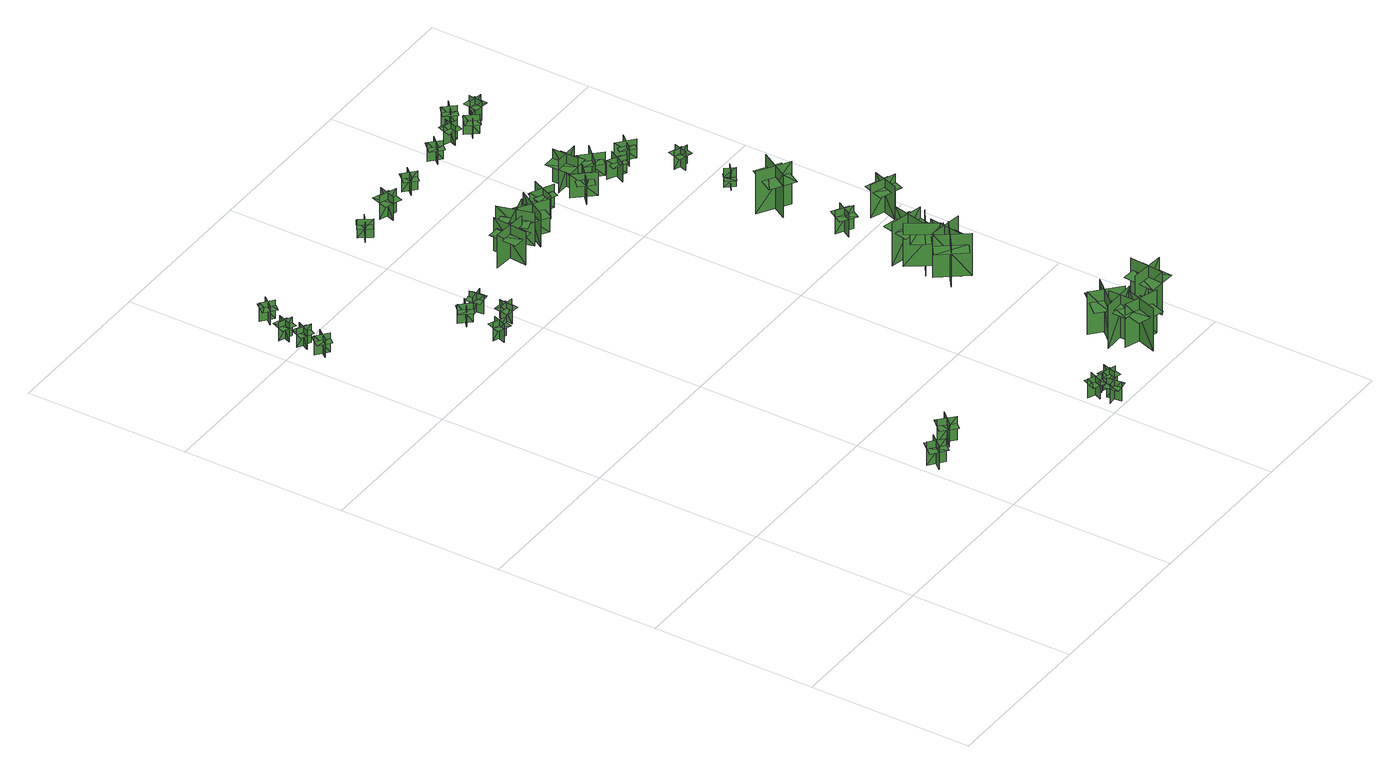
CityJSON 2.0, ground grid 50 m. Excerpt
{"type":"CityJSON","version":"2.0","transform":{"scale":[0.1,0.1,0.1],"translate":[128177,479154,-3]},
"CityObjects":{
"tree1":{"type":"SolitaryVegetationObject","geometry":[{"type":"MultiSurface","lod":"1","boundaries":[[[0,1,2]],[[0,2,3]],[[4,5,6]],[[4,6,7]],[[8,9,10]],[[8,10,11]],[[8,11,12]],[[8,12,13]]]}]},
"tree2":{"type":"SolitaryVegetationObject","geometry":[{"type":"MultiSurface","lod":"1","boundaries":[[[14,15,16]],[[14,16,17]],[[18,19,20]],[[18,20,21]],[[22,23,24]],[[22,24,25]],[[22,25,26]],[[22,26,27]]]}]},
"tree3":{"type":"SolitaryVegetationObject","geometry":[{"type":"MultiSurface","lod":"1","boundaries":[[[28,29,30]],[[28,30,31]],[[32,33,34]],[[32,34,35]],[[36,37,38]],[[36,38,39]],[[36,39,40]],[[36,40,41]]]}]},
"tree4":{"type":"SolitaryVegetationObject","geometry":[{"type":"MultiSurface","lod":"1","boundaries":[[[42,43,44]],[[42,44,45]],[[46,47,48]],[[46,48,49]],[[50,51,52]],[[50,52,53]],[[50,53,54]],[[50,54,55]]]}]},
"tree5":{"type":"SolitaryVegetationObject","geometry":[{"type":"MultiSurface","lod":"1","boundaries":[[[56,57,58]],[[56,58,59]],[[60,61,62]],[[60,62,63]],[[64,65,66]],[[64,66,67]],[[64,67,68]],[[64,68,69]]]}]},
"tree6":{"type":"SolitaryVegetationObject","geometry":[{"type":"MultiSurface","lod":"1","boundaries":[[[70,71,72]],[[70,72,73]],[[74,75,76]],[[74,76,77]],[[78,79,80]],[[78,80,81]],[[78,81,82]],[[78,82,83]]]}]},
"tree7":{"type":"SolitaryVegetationObject","geometry":[{"type":"MultiSurface","lod":"1","boundaries":[[[84,85,86]],[[84,86,87]],[[88,89,90]],[[88,90,91]],[[92,93,94]],[[92,94,95]],[[92,95,96]],[[92,96,97]]]}]},
"tree8":{"type":"SolitaryVegetationObject","geometry":[{"type":"MultiSurface","lod":"1","boundaries":[[[98,99,100]],[[98,100,101]],[[102,103,104]],[[102,104,105]],[[106,107,108]],[[106,108,109]],[[106,109,110]],[[106,110,111]]]}]},
"tree9":{"type":"SolitaryVegetationObject","geometry":[{"type":"MultiSurface","lod":"1","boundaries":[[[112,113,114]],[[112,114,115]],[[116,117,118]],[[116,118,119]],[[120,121,122]],[[120,122,123]],[[120,123,124]],[[120,124,125]]]}]},
"tree10":{"type":"SolitaryVegetationObject","geometry":[{"type":"MultiSurface","lod":"1","boundaries":[[[126,127,128]],[[126,128,129]],[[130,131,132]],[[130,132,133]],[[134,135,136]],[[134,136,137]],[[134,137,138]],[[134,138,139]]]}]},
"tree11":{"type":"SolitaryVegetationObject","geometry":[{"type":"MultiSurface","lod":"1","boundaries":[[[140,141,142]],[[140,142,143]],[[144,145,146]],[[144,146,147]],[[148,149,150]],[[148,150,151]],[[148,151,152]],[[148,152,153]]]}]},
"tree12":{"type":"SolitaryVegetationObject","geometry":[{"type":"MultiSurface","lod":"1","boundaries":[[[154,155,156]],[[154,156,157]],[[158,159,160]],[[158,160,161]],[[162,163,164]],[[162,164,165]],[[162,165,148]],[[162,148,166]]]}]},
"tree13":{"type":"SolitaryVegetationObject","geometry":[{"type":"MultiSurface","lod":"1","boundaries":[[[167,168,169]],[[167,169,170]],[[171,172,173]],[[171,173,174]],[[175,176,177]],[[175,177,178]],[[175,178,179]],[[175,179,180]]]}]},
"tree14":{"type":"SolitaryVegetationObject","geometry":[{"type":"MultiSurface","lod":"1","boundaries":[[[181,182,183]],[[181,183,184]],[[185,186,187]],[[185,187,188]],[[189,190,191]],[[189,191,192]],[[189,192,193]],[[189,193,194]]]}]},
"tree15":{"type":"SolitaryVegetationObject","geometry":[{"type":"MultiSurface","lod":"1","boundaries":[[[195,196,197]],[[195,197,198]],[[199,200,201]],[[199,201,202]],[[203,204,205]],[[203,205,206]],[[203,206,207]],[[203,207,208]]]}]},
"tree16":{"type":"SolitaryVegetationObject","geometry":[{"type":"MultiSurface","lod":"1","boundaries":[[[209,210,211]],[[209,211,212]],[[213,214,215]],[[213,215,216]],[[217,218,219]],[[217,219,220]],[[217,220,221]],[[217,221,222]]]}]},
"tree17":{"type":"SolitaryVegetationObject","geometry":[{"type":"MultiSurface","lod":"1","boundaries":[[[223,224,225]],[[223,225,226]],[[227,228,229]],[[227,229,230]],[[231,232,233]],[[231,233,234]],[[231,234,235]],[[231,235,236]]]}]},
"tree18":{"type":"SolitaryVegetationObject","geometry":[{"type":"MultiSurface","lod":"1","boundaries":[[[237,238,239]],[[237,239,240]],[[241,242,243]],[[241,243,244]],[[245,246,247]],[[245,247,248]],[[245,249,250]],[[245,250,246]]]}]},
"tree19":{"type":"SolitaryVegetationObject","geometry":[{"type":"MultiSurface","lod":"1","boundaries":[[[251,252,253]],[[251,253,254]],[[255,256,257]],[[255,257,258]],[[259,260,261]],[[259,261,262]],[[259,262,263]],[[259,263,264]]]}]},
"tree20":{"type":"SolitaryVegetationObject","geometry":[{"type":"MultiSurface","lod":"1","boundaries":[[[265,266,267]],[[265,267,268]],[[269,270,271]],[[269,271,272]],[[273,274,275]],[[273,275,276]],[[273,277,278]],[[273,278,274]]]}]},
"tree21":{"type":"SolitaryVegetationObject","geometry":[{"type":"MultiSurface","lod":"1","boundaries":[[[279,280,281]],[[279,281,282]],[[283,284,285]],[[283,285,286]],[[287,288,289]],[[287,289,290]],[[287,291,292]],[[287,292,288]]]}]},
"tree22":{"type":"SolitaryVegetationObject","geometry":[{"type":"MultiSurface","lod":"1","boundaries":[[[293,294,295]],[[293,295,296]],[[297,298,299]],[[297,299,300]],[[301,302,303]],[[301,303,304]],[[301,304,305]],[[301,305,306]]]}]},
"tree23":{"type":"SolitaryVegetationObject","geometry":[{"type":"MultiSurface","lod":"1","boundaries":[[[307,308,309]],[[307,309,310]],[[311,312,313]],[[311,313,314]],[[315,316,317]],[[315,317,318]],[[315,318,319]],[[315,319,320]]]}]},
"tree24":{"type":"SolitaryVegetationObject","geometry":[{"type":"MultiSurface","lod":"1","boundaries":[[[321,322,323]],[[321,323,324]],[[325,326,327]],[[325,327,328]],[[329,330,331]],[[329,331,332]],[[329,333,334]],[[329,334,330]]]}]},
"tree25":{"type":"SolitaryVegetationObject","geometry":[{"type":"MultiSurface","lod":"1","boundaries":[[[335,336,337]],[[335,337,338]],[[339,340,341]],[[339,341,342]],[[343,344,345]],[[343,345,346]],[[343,347,348]],[[343,348,344]]]}]},
"tree26":{"type":"SolitaryVegetationObject","geometry":[{"type":"MultiSurface","lod":"1","boundaries":[[[349,350,351]],[[349,351,352]],[[353,354,355]],[[353,355,356]],[[357,358,359]],[[357,359,360]],[[357,361,362]],[[357,362,358]]]}]},
"tree27":{"type":"SolitaryVegetationObject","geometry":[{"type":"MultiSurface","lod":"1","boundaries":[[[363,364,365]],[[363,365,366]],[[367,368,369]],[[367,369,370]],[[371,372,373]],[[371,373,374]],[[371,375,376]],[[371,376,372]]]}]},
"tree28":{"type":"SolitaryVegetationObject","geometry":[{"type":"MultiSurface","lod":"1","boundaries":[[[377,378,379]],[[377,379,380]],[[381,382,383]],[[381,383,384]],[[385,386,387]],[[385,387,388]],[[385,389,390]],[[385,390,386]]]}]},
"tree29":{"type":"SolitaryVegetationObject","geometry":[{"type":"MultiSurface","lod":"1","boundaries":[[[391,392,393]],[[391,393,394]],[[395,396,397]],[[395,397,398]],[[399,400,401]],[[399,401,402]],[[399,402,403]],[[399,403,404]]]}]},
"tree30":{"type":"SolitaryVegetationObject","geometry":[{"type":"MultiSurface","lod":"1","boundaries":[[[405,406,407]],[[405,407,408]],[[409,410,411]],[[409,411,412]],[[413,414,415]],[[413,415,416]],[[413,416,417]],[[413,417,418]]]}]},
"tree31":{"type":"SolitaryVegetationObject","geometry":[{"type":"MultiSurface","lod":"1","boundaries":[[[419,420,421]],[[419,421,422]],[[423,424,425]],[[423,425,426]],[[427,428,429]],[[427,429,430]],[[427,430,431]],[[427,431,432]]]}]},
"tree32":{"type":"SolitaryVegetationObject","geometry":[{"type":"MultiSurface","lod":"1","boundaries":[[[433,434,435]],[[433,435,436]],[[437,438,439]],[[437,439,440]],[[441,442,443]],[[441,443,444]],[[441,444,445]],[[441,445,446]]]}]},
"tree33":{"type":"SolitaryVegetationObject","geometry":[{"type":"MultiSurface","lod":"1","boundaries":[[[447,448,449]],[[447,449,450]],[[451,452,453]],[[451,453,454]],[[455,456,457]],[[455,457,458]],[[455,458,459]],[[455,459,460]]]}]},
"tree34":{"type":"SolitaryVegetationObject","geometry":[{"type":"MultiSurface","lod":"1","boundaries":[[[461,462,463]],[[461,463,464]],[[465,466,467]],[[465,467,468]],[[469,470,471]],[[469,471,472]],[[469,473,474]],[[469,474,470]]]}]},
"tree35":{"type":"SolitaryVegetationObject","geometry":[{"type":"MultiSurface","lod":"1","boundaries":[[[475,476,477]],[[475,477,478]],[[479,480,481]],[[479,481,482]],[[483,484,485]],[[483,485,486]],[[483,486,487]],[[483,487,488]]]}]},
"tree36":{"type":"SolitaryVegetationObject","geometry":[{"type":"MultiSurface","lod":"1","boundaries":[[[489,490,491]],[[489,491,492]],[[493,494,495]],[[493,495,496]],[[497,498,499]],[[497,499,500]],[[497,500,501]],[[497,501,502]]]}]},
"tree37":{"type":"SolitaryVegetationObject","geometry":[{"type":"MultiSurface","lod":"1","boundaries":[[[503,504,505]],[[503,505,506]],[[507,508,509]],[[507,509,510]],[[511,512,513]],[[511,513,514]],[[511,515,516]],[[511,516,512]]]}]},
"tree38":{"type":"SolitaryVegetationObject","geometry":[{"type":"MultiSurface","lod":"1","boundaries":[[[517,518,519]],[[517,519,520]],[[521,522,523]],[[521,523,524]],[[525,526,527]],[[525,527,528]],[[525,528,529]],[[525,529,530]]]}]},
"tree39":{"type":"SolitaryVegetationObject","geometry":[{"type":"MultiSurface","lod":"1","boundaries":[[[531,532,533]],[[531,533,534]],[[535,536,537]],[[535,537,538]],[[539,540,536]],[[539,536,535]],[[541,542,532]],[[541,532,531]],[[531,532,543]],[[531,543,544]],[[531,545,546]],[[531,546,532]]]}]},
"tree40":{"type":"SolitaryVegetationObject","geometry":[{"type":"MultiSurface","lod":"1","boundaries":[[[547,548,549]],[[547,549,550]],[[551,552,553]],[[551,553,554]],[[555,556,557]],[[555,557,558]],[[555,559,560]],[[555,560,556]]]}]},
"tree41":{"type":"SolitaryVegetationObject","geometry":[{"type":"MultiSurface","lod":"1","boundaries":[[[561,562,563]],[[561,563,564]],[[565,566,567]],[[565,567,568]],[[569,570,571]],[[569,571,572]],[[569,572,573]],[[569,573,574]]]}]},
"tree42":{"type":"SolitaryVegetationObject","geometry":[{"type":"MultiSurface","lod":"1","boundaries":[[[575,576,577]],[[575,577,578]],[[579,580,581]],[[579,581,582]],[[583,584,585]],[[583,585,586]],[[583,586,587]],[[583,587,588]]]}]},
"tree43":{"type":"SolitaryVegetationObject","geometry":[{"type":"MultiSurface","lod":"1","boundaries":[[[589,590,591]],[[589,591,592]],[[593,594,595]],[[593,595,596]],[[597,598,599]],[[597,599,600]],[[597,600,601]],[[597,601,602]]]}]},
"tree44":{"type":"SolitaryVegetationObject","geometry":[{"type":"MultiSurface","lod":"1","boundaries":[[[603,604,605]],[[603,605,606]],[[607,608,609]],[[607,609,610]],[[611,612,613]],[[611,613,614]],[[611,614,615]],[[611,615,616]]]}]}
},
"vertices":[
[23,1889,45],[51,1924,45],[51,1924,107],[23,1889,107],[53,1892,45],[18,1920,45],[18,1920,107],[53,1892,107],[53,1892,90],[66,1910,90],[32,1937,90],[18,1920,90],[4,1902,90],[39,1875,90],
[546,286,20],[511,244,20],[511,244,97],[546,286,97],[510,283,20],[552,248,20],[552,248,97],[510,283,97],[510,283,75],[492,262,75],[535,227,75],[552,248,75],[570,269,75],[527,304,75],
[16,1975,49],[56,1955,49],[56,1955,110],[16,1975,110],[25,1947,49],[45,1986,49],[45,1986,110],[25,1947,110],[25,1947,93],[45,1937,93],[65,1976,93],[45,1986,93],[25,1996,93],[6,1956,93],
[15,2032,50],[56,2015,50],[56,2015,111],[15,2032,111],[26,2005,50],[43,2046,50],[43,2046,111],[26,2005,111],[26,2005,94],[47,1996,94],[64,2037,94],[43,2046,94],[23,2054,94],[6,2013,94],
[92,2093,53],[58,2121,53],[58,2121,114],[92,2093,114],[90,2123,53],[61,2088,53],[61,2088,114],[90,2123,114],[90,2123,97],[72,2137,97],[44,2102,97],[61,2088,97],[79,2074,97],[107,2108,97],
[612,315,20],[652,277,20],[652,277,97],[612,315,97],[613,278,20],[651,318,20],[651,318,97],[613,278,97],[613,278,76],[633,259,76],[671,300,76],[651,318,76],[630,337,76],[593,297,76],
[387,1582,20],[371,1541,20],[371,1541,81],[387,1582,81],[360,1570,20],[401,1554,20],[401,1554,81],[360,1570,81],[360,1570,64],[352,1550,64],[393,1533,64],[401,1554,64],[409,1574,64],[368,1591,64],
[376,1664,21],[409,1693,21],[409,1693,83],[376,1664,83],[405,1662,21],[376,1695,21],[376,1695,83],[405,1662,83],[405,1662,65],[422,1676,65],[392,1709,65],[376,1695,65],[359,1680,65],[388,1647,65],
[454,1569,20],[460,1613,20],[460,1613,81],[454,1569,81],[478,1587,20],[434,1593,20],[434,1593,81],[478,1587,81],[478,1587,64],[481,1609,64],[437,1614,64],[434,1593,64],[431,1571,64],[475,1565,64],
[446,1702,20],[451,1658,20],[451,1658,82],[446,1702,82],[428,1678,20],[472,1684,20],[472,1684,82],[428,1678,82],[428,1678,65],[430,1656,65],[474,1662,65],[472,1684,65],[469,1706,65],[425,1700,65],
[1059,29,20],[1015,23,20],[1015,23,82],[1059,29,82],[1036,47,20],[1042,3,20],[1042,3,82],[1036,47,82],[1036,47,65],[1014,44,65],[1020,0,65],[1042,3,65],[1064,6,65],[1058,50,65],
[1044,69,21],[1004,87,21],[1004,87,83],[1044,69,83],[1034,96,21],[1016,56,21],[1016,56,83],[1034,96,83],[1034,96,65],[1014,105,65],[996,65,65],[1016,56,65],[1054,87,65],
[1069,44,22],[1082,87,22],[1082,87,83],[1069,44,83],[1095,58,22],[1053,70,22],[1053,70,83],[1095,58,83],[1095,58,66],[1101,79,66],[1059,92,66],[1053,70,66],[1047,49,66],[1089,37,66],
[520,2107,55],[546,2071,55],[546,2071,116],[520,2107,116],[515,2078,55],[551,2104,55],[551,2104,116],[515,2078,116],[515,2078,99],[528,2060,99],[564,2086,99],[551,2104,99],[538,2122,99],[502,2096,99],
[705,1688,18],[713,1796,18],[713,1796,127],[705,1688,127],[760,1736,18],[760,1736,127],[652,1744,127],[652,1744,18],[706,1697,98],[742,1696,98],[745,1781,98],[708,1782,98],[672,1783,98],[670,1698,98],
[627,2103,54],[680,2085,54],[680,2085,131],[627,2103,131],[643,2070,54],[661,2122,54],[661,2122,131],[643,2070,131],[643,2070,109],[670,2061,109],[687,2113,109],[661,2122,109],[635,2131,109],[617,2078,109],
[792,1716,17],[762,1821,17],[762,1821,126],[792,1716,126],[827,1780,17],[827,1780,126],[723,1750,126],[723,1750,17],[790,1725,97],[824,1737,97],[797,1817,97],[763,1806,97],[728,1795,97],[755,1714,97],
[1298,233,9],[1299,127,9],[1299,127,150],[1298,233,150],[1239,173,9],[1346,174,9],[1346,174,150],[1239,173,150],[1298,224,114],[1299,127,114],[1341,127,114],[1340,225,114],[1256,224,114],[1257,127,114],
[799,1700,16],[855,1793,16],[855,1793,125],[799,1700,125],[870,1718,16],[870,1718,125],[777,1774,125],[777,1774,16],[805,1708,96],[836,1691,96],[877,1766,96],[845,1783,96],[813,1800,96],[773,1725,96],
[1295,66,8],[1329,166,8],[1329,166,149],[1295,66,149],[1370,103,8],[1269,138,8],[1269,138,149],[1370,103,149],[1298,74,113],[1329,166,113],[1289,180,113],[1258,88,113],[1337,61,113],[1369,153,113],
[1249,174,16],[1320,253,16],[1320,253,156],[1249,174,156],[1333,179,16],[1254,250,16],[1254,250,156],[1333,179,156],[1255,180,120],[1320,253,120],[1289,281,120],[1224,208,120],[1286,152,120],[1351,225,120],
[765,2122,53],[798,2092,53],[798,2092,115],[765,2122,115],[766,2092,53],[796,2125,53],[796,2125,115],[766,2092,115],[766,2092,98],[782,2077,98],[812,2110,98],[796,2125,98],[780,2140,98],[750,2107,98],
[968,1766,19],[897,1799,19],[897,1799,96],[968,1766,96],[949,1815,19],[949,1815,96],[917,1745,96],[917,1745,19],[961,1769,76],[971,1793,76],[915,1816,76],[905,1792,76],[895,1769,76],[952,1745,76],
[1315,657,15],[1251,741,15],[1251,741,155],[1315,657,155],[1326,740,15],[1242,676,15],[1242,676,155],[1326,740,155],[1310,664,119],[1251,741,119],[1217,716,119],[1277,639,119],[1343,690,119],[1284,767,119],
[1454,240,10],[1446,134,10],[1446,134,151],[1454,240,151],[1391,185,10],[1497,177,10],[1497,177,151],[1391,185,151],[1454,231,115],[1446,134,115],[1488,131,115],[1495,228,115],[1412,234,115],[1404,137,115],
[1338,822,12],[1250,762,12],[1250,762,153],[1338,822,153],[1255,837,12],[1315,749,12],[1315,749,153],[1255,837,153],[1330,817,117],[1250,762,117],[1273,727,117],[1354,782,117],[1307,851,117],[1226,797,117],
[1301,682,11],[1313,787,11],[1313,787,152],[1301,682,152],[1366,734,11],[1261,747,11],[1261,747,152],[1366,734,152],[1302,691,115],[1313,787,115],[1271,792,115],[1260,696,115],[1344,686,115],[1355,783,115],
[1239,863,13],[1343,840,13],[1343,840,154],[1239,863,154],[1284,793,13],[1308,897,13],[1308,897,154],[1284,793,154],[1248,861,117],[1343,840,117],[1352,881,117],[1257,902,117],[1239,820,117],[1333,799,117],
[1028,1701,17],[1086,1753,17],[1086,1753,95],[1028,1701,95],[1080,1698,17],[1080,1698,95],[1029,1756,95],[1029,1756,17],[1033,1705,74],[1051,1687,74],[1095,1729,74],[1077,1748,74],[1059,1766,74],[1015,1724,74],
[928,2113,49],[959,2145,49],[959,2145,111],[928,2113,111],[958,2114,49],[926,2144,49],[926,2144,111],[958,2114,111],[958,2114,94],[973,2130,94],[941,2160,94],[926,2144,94],[911,2128,94],[943,2098,94],
[1026,1789,23],[1104,1791,23],[1104,1791,130],[1026,1789,130],[1063,1753,23],[1062,1831,23],[1062,1831,130],[1063,1753,130],[1063,1753,100],[1102,1754,100],[1100,1831,100],[1062,1831,100],[1023,1830,100],[1025,1752,100],
[1317,1080,13],[1288,1033,13],[1288,1033,90],[1317,1080,90],[1281,1071,13],[1328,1042,13],[1328,1042,90],[1281,1071,90],[1281,1071,69],[1266,1048,69],[1313,1019,69],[1328,1042,69],[1342,1066,69],[1295,1095,69],
[1166,1731,18],[1111,1786,18],[1111,1786,96],[1166,1731,96],[1166,1784,18],[1166,1784,96],[1111,1728,96],[1111,1728,18],[1162,1736,75],[1179,1755,75],[1134,1796,75],[1116,1777,75],[1099,1758,75],[1144,1717,75],
[1321,1319,14],[1266,1228,14],[1266,1228,155],[1321,1319,155],[1240,1298,14],[1331,1243,14],[1331,1243,155],[1240,1298,155],[1317,1311,119],[1266,1228,119],[1302,1206,119],[1352,1289,119],[1281,1333,119],[1230,1250,119],
[1029,2121,49],[1044,2163,49],[1044,2163,111],[1029,2121,111],[1056,2133,49],[1014,2148,49],[1014,2148,111],[1056,2133,111],[1056,2133,94],[1063,2154,94],[1021,2169,94],[1014,2148,94],[1007,2127,94],[1048,2113,94],
[1206,1688,19],[1152,1718,19],[1152,1718,81],[1206,1688,81],[1194,1728,19],[1194,1728,81],[1165,1674,81],[1165,1674,19],[1202,1691,65],[1211,1710,65],[1167,1731,65],[1158,1713,65],[1149,1694,65],[1193,1673,65],
[1306,1310,17],[1314,1310,17],[1314,1320,17],[1306,1320,17],[1311,1310,21],[1311,1310,14],[1311,1320,14],[1311,1320,21],[1307,1318,17],[1314,1318,17],[1314,1318,14],[1307,1318,14],[1307,1318,20],[1314,1318,20],
[1112,2097,48],[1084,2131,48],[1084,2131,110],[1112,2097,110],[1115,2126,48],[1081,2099,48],[1081,2099,110],[1115,2126,110],[1115,2126,92],[1101,2144,92],[1067,2116,92],[1081,2099,92],[1095,2081,92],[1129,2109,92],
[1297,1438,46],[1318,1411,46],[1332,1422,46],[1311,1449,46],[1320,1435,46],[1294,1415,46],[1295,1413,77],[1322,1434,77],[1322,1434,15],[1295,1413,15],[1296,1437,15],[1317,1410,15],[1318,1411,77],[1297,1438,77],[1283,1427,46],[1304,1400,46],
[1402,1036,5],[1480,1009,5],[1480,1009,115],[1402,1036,115],[1431,978,5],[1458,1056,5],[1458,1056,115],[1431,978,115],[1409,1034,87],[1480,1009,87],[1491,1040,87],[1420,1065,87],[1398,1003,87],[1469,978,87],
[1085,2172,48],[1118,2201,48],[1118,2201,110],[1085,2172,110],[1115,2170,48],[1085,2203,48],[1085,2203,110],[1115,2170,110],[1115,2170,92],[1131,2184,92],[1102,2217,92],[1085,2203,92],[1069,2188,92],[1098,2155,92],
[1276,1702,21],[1229,1743,21],[1229,1743,83],[1276,1702,83],[1273,1743,21],[1273,1743,83],[1232,1697,83],[1232,1697,21],[1272,1705,67],[1285,1721,67],[1247,1752,67],[1234,1736,67],[1221,1720,67],[1259,1689,67],
[1321,1607,14],[1307,1565,14],[1307,1565,75],[1321,1607,75],[1295,1594,14],[1337,1580,14],[1337,1580,75],[1295,1594,75],[1295,1594,58],[1288,1573,58],[1330,1559,58],[1337,1580,58],[1343,1601,58],[1301,1615,58],
[1174,2171,45],[1169,2127,45],[1169,2127,107],[1174,2171,107],[1151,2153,45],[1195,2147,45],[1195,2147,107],[1151,2153,107],[1151,2153,89],[1148,2131,89],[1192,2125,89],[1195,2147,89],[1198,2169,89],[1154,2175,89]
]}
